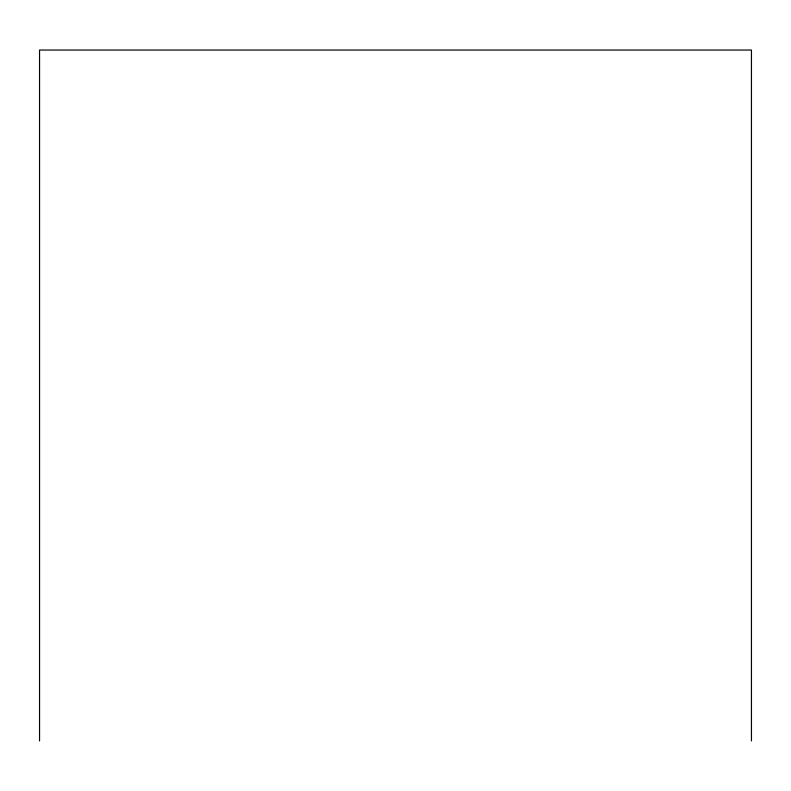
<?xml version="1.0" encoding="UTF-8"?>
<svg xmlns="http://www.w3.org/2000/svg" width="791" height="791" viewBox="0 0 791 791"><rect width="100%" height="100%" fill="white"/><g stroke="black" fill="none" stroke-linecap="round" stroke-linejoin="round"><path stroke-width="1.19" d="M751.45 740.949L751.45 50.051L39.55 50.051L39.55 740.949"/></g></svg>
